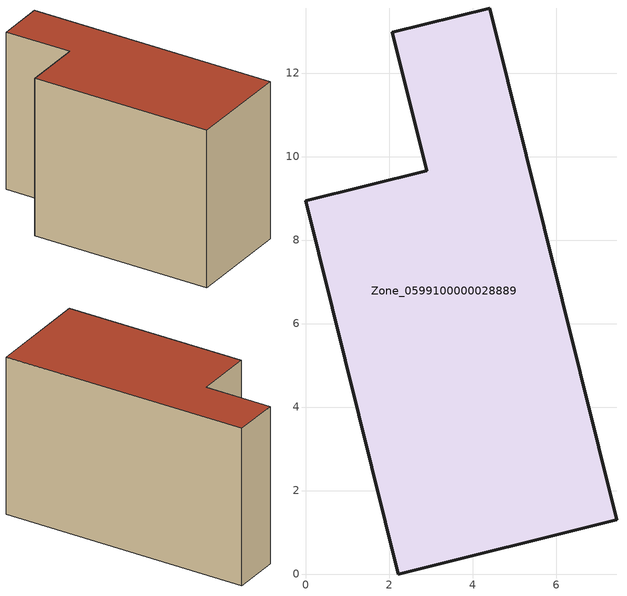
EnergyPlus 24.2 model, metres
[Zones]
Zone_0599100000028889
 floor ground (C_G): 2.07,12.97 4.41,13.56 7.45,1.3 2.22,0 0,8.94 2.9,9.66 z0
 wall outside (C_F): 2.22,0 7.45,1.3 4.41,13.56 2.07,12.97 2.9,9.66 0,8.94 2.22,0 z0:8.14
 roof outside (C_R): 4.41,13.56 2.07,12.97 2.9,9.66 0,8.94 2.22,0 7.45,1.3 z8.14
[BUILDING]
Pand.0599100000028889: North Axis=0; Terrain=City; Loads Convergence Tolerance Value=0.04; Temperature Convergence Tolerance Value=0.4; Solar Distribution=FullExterior; Maximum Number of Warmup Days=25; Minimum Number of Warmup Days=1
[Site:Location]
Rotterdam.The.Hague.AP_ZH_NLD Design_Conditions: Latitude=51.96; Longitude=4.45; Time Zone=1; Elevation=-4.5
[SITE:GROUNDTEMPERATURE:BUILDINGSURFACE]
18, 18, 18, 18, 18, 18, 18, 18, 18, 18, 18, 18
[MATERIAL] Thermal Absorptance=0.9; Solar Absorptance=0.7; Visible Absorptance=0.7
Name | Roughness | Thickness | Conductivity | Density | Specific Heat
G.TI.1975-1991 | MediumSmooth | 0.15 | 0.288461 | 540 | 1210
F.TI.1975-1991 | Rough | 0.3 | 0.230769 | 1920 | 840
R.TI.1975-1991 | MediumRough | 0.2 | 0.153846 | 1500 | 1000
[CONSTRUCTION]
C_G: G.TI.1975-1991
C_F: F.TI.1975-1991
C_R: R.TI.1975-1991
[ZONE]
Zone_0599100000028889: Type=1; Multiplier=1; Ceiling Height=Autocalculate; Volume=Autocalculate; Floor Area=autocalculate; Part of Total Floor Area=Yes
[ZONEINFILTRATION:DESIGNFLOWRATE]
Infil_Zone_0599100000028889: Zone or ZoneList or Space or SpaceList=Zone_0599100000028889; Schedule=AlwaysOn; Design Flow Rate Calculation Method=Flow/Area; Flow Rate per Floor Area=0.003; Constant Term Coefficient=1; Temperature Term Coefficient=0; Velocity Term Coefficient=0; Velocity Squared Term Coefficient=0
[HVACTEMPLATE:ZONE:IDEALLOADSAIRSYSTEM]
Zone_0599100000028889: Maximum Heating Supply Air Temperature=50; Minimum Cooling Supply Air Temperature=13; Maximum Heating Supply Air Humidity Ratio=0.0156; Minimum Cooling Supply Air Humidity Ratio=0.0077; Heating Limit=NoLimit; Cooling Limit=NoLimit; Dehumidification Control Type=ConstantSensibleHeatRatio; Cooling Sensible Heat Ratio=0.7; Dehumidification Setpoint=60; Humidification Control Type=None; Humidification Setpoint=30; Outdoor Air Method=None; Outdoor Air Flow Rate per Person=0.00944; Outdoor Air Flow Rate per Zone Floor Area=0; Outdoor Air Flow Rate per Zone=0; Demand Controlled Ventilation Type=None; Outdoor Air Economizer Type=NoEconomizer; Heat Recovery Type=None; Sensible Heat Recovery Effectiveness=0.7; Latent Heat Recovery Effectiveness=0.65
[ZONECONTROL:THERMOSTAT]
ThermostatControl_Zone_0599100000028889: Zone or ZoneList=Zone_0599100000028889; Control Type Schedule=DualSetpointControlType; Control 1=Thermostat_Zone_0599100000028889; Temperature Difference Between Cutout And Setpoint=0
[THERMOSTATSETPOINT:DUALSETPOINT]
Thermostat_Zone_0599100000028889: Heating Setpoint Temperature Schedule=HeatingSetpoint_Zone_0599100000028889; Cooling Setpoint Temperature Schedule=CoolingSetpoint_Zone_0599100000028889
[SCHEDULE:COMPACT]
HeatingSetpoint_Zone_0599100000028889: Through: 12/31, For: AllDays, Until: 24:00, 21
CoolingSetpoint_Zone_0599100000028889: Through: 12/31, For: AllDays, Until: 24:00, 24
DualSetpointControlType: Through: 12/31, For: AllDays, Until: 24:00, 4
AlwaysOn: Through: 12/31, For: AllDays, Until: 24:00, 1
